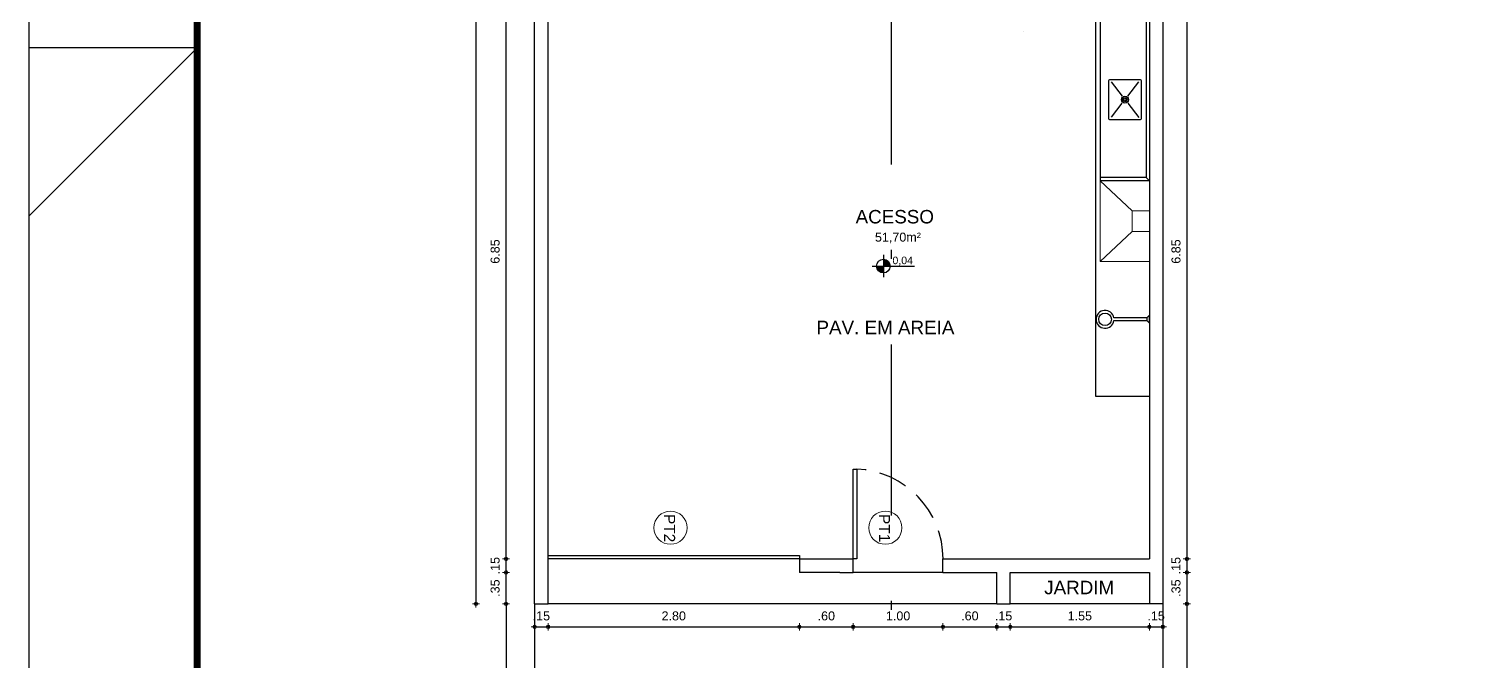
# Model space of a CAD drawing. Header units: millimetres. Extents: x 1540 to 1603, y 509.1 to 598.2.
# Drawn here: x 1539.97 to 1556.11, y 569.11 to 576.15 of the extents above; entities that cross this region are included whole.
import ezdxf
from ezdxf.enums import TextEntityAlignment as Align

# ---------------------------------------------------------------- set-up
doc = ezdxf.new("R2010")
doc.units = ezdxf.units.MM
doc.linetypes.add('DASHDOT2', pattern=[12.7, 6.35, -3.175, 0, -3.175])
doc.linetypes.add('HIDDEN', pattern=[9.525, 6.35, -3.175])
for name, color, linetype in [('0-COTAS', 8, 'Continuous'), ('a-pem-08', 8, 'Continuous'), ('A-PEN-08', 8, 'Continuous'), ('A-PEN-B', 5, 'Continuous'), ('A-PEN-C', 4, 'Continuous'), ('A-PEN-G', 3, 'Continuous'), ('A-PEN-R', 1, 'Continuous'), ('BANHO_COZINHA', 7, 'Continuous'), ('L-Texto', 30, 'Continuous'), ('NIVEIS', 1, 'Continuous')]:
    doc.layers.add(name, color=color, linetype=linetype)
doc.layers.add('BLOCOS', color=4, linetype='Continuous', lineweight=9)
doc.layers.add('COTAS', color=53, linetype='Continuous', lineweight=9)
doc.styles.add('CARIMBO_DADOS', font='arial.ttf', dxfattribs={"height": 0.1})
doc.styles.add('REGUA80', font='arial.ttf', dxfattribs={"height": 1})
doc.styles.add('T20', font='PORT2', dxfattribs={"height": 0.2})
doc.styles.add('TEXT', font='arial.ttf')
doc.dimstyles.new('COTAS_EXTERNAS', dxfattribs={"dimtxt": 0.1, "dimasz": 0.01, "dimexe": 0, "dimexo": 0, "dimgap": 0.07, "dimtad": 1, "dimzin": 5, "dimdsep": 46, "dimtxsty": 'CARIMBO_DADOS', "dimblk1": 'CIRCULOS', "dimblk2": 'CIRCULOS', "dimsah": 1, "dimcen": 0, "dimse1": 1, "dimse2": 1, "dimclrd": 8, "dimclre": 8, "dimclrt": 230, "dimadec": 0, "dimazin": 0, "dimtfac": 100, "dimtix": 1, "dimtmove": 2, "dimatfit": 3, "dimldrblk": 'CIRCULOS', "dimfxl": 1, "dimtolj": 1, "dimtzin": 5, "dimarcsym": 0})
doc.dimstyles.get("Standard").update_dxf_attribs({"dimtxt": 0.18, "dimasz": 0.18, "dimexe": 0.18, "dimexo": 0.0625, "dimgap": 0.09, "dimtad": 0, "dimtih": 1, "dimtoh": 1, "dimdec": 4, "dimzin": 0, "dimdsep": 46, "dimtxsty": 'Standard', "dimcen": 0.09, "dimadec": 0, "dimazin": 0, "dimtfac": 1, "dimtdec": 4, "dimtofl": 0, "dimtmove": 0, "dimatfit": 3, "dimfxl": 1, "dimtolj": 1, "dimtzin": 0, "dimarcsym": 0})

# ---------------------------------------------------------------- blocks, each defined once
blk = doc.blocks.new('CIRCULOS')
at = {"layer": 'COTAS'}
for p, q in [((-4, 0), (4, 0)), ((0, 4), (0, -4))]:
    blk.add_line(p, q, dxfattribs=at)
for radius in [2, 1]:
    blk.add_circle((0, 0), radius, dxfattribs=at)
blk = doc.blocks.new('*D478')
at = {"layer": 'A-PEN-08', "color": 8, "lineweight": -2, "ltscale": 0.05}
blk.add_line((1545.288, 570.106), (1545.288, 582.786), dxfattribs=at)
at = {"layer": 'Defpoints', "color": 0, "ltscale": 0.05}
for p in [(1545.288, 582.796), (1549.007, 582.796), (1545.757, 570.096)]:
    blk.add_point(p, dxfattribs=at)
at = {"layer": 'A-PEN-08', "color": 8, "lineweight": -2, "ltscale": 0.05, "xscale": 0.01, "yscale": 0.01, "zscale": 0.01}
for p, rotation in [((1545.288, 582.796), 90), ((1545.288, 570.096), 270)]:
    blk.add_blockref('CIRCULOS', p, dxfattribs=dict(at, rotation=rotation))
at = {"layer": 'A-PEN-08', "color": 230, "ltscale": 0.05, "insert": (1545.167, 576.446), "char_height": 0.1, "attachment_point": 5, "rotation": 90, "style": 'CARIMBO_DADOS'}
blk.add_mtext('\\A1;12.70', dxfattribs=at)
blk = doc.blocks.new('*D503')
at = {"layer": 'A-PEN-08', "color": 8, "lineweight": -2, "ltscale": 0.05}
blk.add_line((1552.875, 577.086), (1552.875, 570.256), dxfattribs=at)
at = {"layer": 'Defpoints', "color": 0, "ltscale": 0.05}
for p in [(1552.457, 577.096), (1552.457, 570.246), (1552.875, 570.246)]:
    blk.add_point(p, dxfattribs=at)
at = {"layer": 'A-PEN-08', "color": 8, "lineweight": -2, "ltscale": 0.05, "xscale": 0.01, "yscale": 0.01, "zscale": 0.01}
for p, rotation in [((1552.875, 577.096), 90), ((1552.875, 570.246), 270)]:
    blk.add_blockref('CIRCULOS', p, dxfattribs=dict(at, rotation=rotation))
at = {"layer": 'A-PEN-08', "color": 230, "ltscale": 0.05, "insert": (1552.754, 573.671), "char_height": 0.1, "attachment_point": 5, "rotation": 90, "style": 'CARIMBO_DADOS'}
blk.add_mtext('\\A1;6.85', dxfattribs=at)
blk = doc.blocks.new('*D346')
at = {"layer": 'A-PEN-08', "color": 8, "lineweight": -2, "ltscale": 0.05}
for p, q in [((1552.875, 570.256), (1552.875, 570.266)), ((1552.875, 570.246), (1552.875, 570.096)), ((1552.875, 570.086), (1552.875, 570.076))]:
    blk.add_line(p, q, dxfattribs=at)
at = {"layer": 'Defpoints', "color": 0, "ltscale": 0.05}
for p in [(1552.457, 570.246), (1552.457, 570.096), (1552.875, 570.096)]:
    blk.add_point(p, dxfattribs=at)
at = {"layer": 'A-PEN-08', "color": 8, "lineweight": -2, "ltscale": 0.05, "xscale": 0.01, "yscale": 0.01, "zscale": 0.01}
for p, rotation in [((1552.875, 570.246), 270), ((1552.875, 570.096), 90)]:
    blk.add_blockref('CIRCULOS', p, dxfattribs=dict(at, rotation=rotation))
at = {"layer": 'A-PEN-08', "color": 230, "ltscale": 0.05, "insert": (1552.754, 570.171), "char_height": 0.1, "attachment_point": 5, "rotation": 90, "style": 'CARIMBO_DADOS'}
blk.add_mtext('\\A1;.15', dxfattribs=at)
blk = doc.blocks.new('*D504')
at = {"layer": 'A-PEN-08', "color": 8, "lineweight": -2, "ltscale": 0.05}
blk.add_line((1552.875, 570.086), (1552.875, 569.756), dxfattribs=at)
at = {"layer": 'Defpoints', "color": 0, "ltscale": 0.05}
for p in [(1552.457, 570.096), (1552.607, 569.746), (1552.875, 569.746)]:
    blk.add_point(p, dxfattribs=at)
at = {"layer": 'A-PEN-08', "color": 8, "lineweight": -2, "ltscale": 0.05, "xscale": 0.01, "yscale": 0.01, "zscale": 0.01}
for p, rotation in [((1552.875, 570.096), 90), ((1552.875, 569.746), 270)]:
    blk.add_blockref('CIRCULOS', p, dxfattribs=dict(at, rotation=rotation))
at = {"layer": 'A-PEN-08', "color": 230, "ltscale": 0.05, "insert": (1552.754, 569.921), "char_height": 0.1, "attachment_point": 5, "rotation": 90, "style": 'CARIMBO_DADOS'}
blk.add_mtext('\\A1;.35', dxfattribs=at)
blk = doc.blocks.new('cotas')
at = {"layer": 'L-Texto'}
h = blk.add_hatch(color=6, dxfattribs=at)
h.paths.add_polyline_path([(0.135, 0, 0.414214), (0, 0.135), (0, 0)])
h.paths.add_polyline_path([(0, 0), (-0.135, 0, 0.414214), (0, -0.135)])
for p, q in [((-0.223, 0), (0.621, 0)), ((0, 0.223), (0, -0.223))]:
    blk.add_line(p, q, dxfattribs=at)
blk.add_circle((0, 0), 0.135, dxfattribs=at)
at = {"layer": 'L-Texto', "color": 6, "style": 'T20'}
blk.add_attdef('COTA', (0.167, 0.038), '', height=0.15, dxfattribs=at)
blk = doc.blocks.new('*D350')
at = {"layer": 'A-PEN-08', "color": 8, "lineweight": -2, "ltscale": 0.05}
blk.add_line((1545.288, 569.756), (1545.288, 570.086), dxfattribs=at)
at = {"layer": 'Defpoints', "color": 0, "ltscale": 0.05}
for p in [(1545.288, 570.096), (1545.757, 570.096), (1545.757, 569.746)]:
    blk.add_point(p, dxfattribs=at)
at = {"layer": 'A-PEN-08', "color": 8, "lineweight": -2, "ltscale": 0.05, "xscale": 0.01, "yscale": 0.01, "zscale": 0.01}
for p, rotation in [((1545.288, 570.096), 90), ((1545.288, 569.746), 270)]:
    blk.add_blockref('CIRCULOS', p, dxfattribs=dict(at, rotation=rotation))
at = {"layer": 'A-PEN-08', "color": 230, "ltscale": 0.05, "insert": (1545.167, 569.921), "char_height": 0.1, "attachment_point": 5, "rotation": 90, "style": 'CARIMBO_DADOS'}
blk.add_mtext('\\A1;.35', dxfattribs=at)
blk = doc.blocks.new('*D511')
at = {"layer": 'A-PEN-08', "color": 8, "lineweight": -2, "ltscale": 0.05}
blk.add_line((1545.288, 569.736), (1545.288, 567.656), dxfattribs=at)
at = {"layer": 'Defpoints', "color": 0, "ltscale": 0.05}
for p in [(1545.757, 569.746), (1545.288, 567.646), (1545.857, 567.646)]:
    blk.add_point(p, dxfattribs=at)
at = {"layer": 'A-PEN-08', "color": 8, "lineweight": -2, "ltscale": 0.05, "xscale": 0.01, "yscale": 0.01, "zscale": 0.01}
for p, rotation in [((1545.288, 569.746), 90), ((1545.288, 567.646), 270)]:
    blk.add_blockref('CIRCULOS', p, dxfattribs=dict(at, rotation=rotation))
at = {"layer": 'A-PEN-08', "color": 230, "ltscale": 0.05, "insert": (1545.167, 568.696), "char_height": 0.1, "attachment_point": 5, "rotation": 90, "style": 'CARIMBO_DADOS'}
blk.add_mtext('\\A1;2.10', dxfattribs=at)
blk = doc.blocks.new('*D351')
at = {"layer": 'A-PEN-08', "color": 8, "lineweight": -2, "ltscale": 0.05}
blk.add_line((1552.875, 569.736), (1552.875, 567.256), dxfattribs=at)
at = {"layer": 'Defpoints', "color": 0, "ltscale": 0.05}
for p in [(1552.875, 569.746), (1550.418, 567.246), (1552.875, 567.246)]:
    blk.add_point(p, dxfattribs=at)
at = {"layer": 'A-PEN-08', "color": 8, "lineweight": -2, "ltscale": 0.05, "xscale": 0.01, "yscale": 0.01, "zscale": 0.01}
for p, rotation in [((1552.875, 569.746), 90), ((1552.875, 567.246), 270)]:
    blk.add_blockref('CIRCULOS', p, dxfattribs=dict(at, rotation=rotation))
at = {"layer": 'A-PEN-08', "color": 230, "ltscale": 0.05, "insert": (1552.754, 568.496), "char_height": 0.1, "attachment_point": 5, "rotation": 90, "style": 'CARIMBO_DADOS'}
blk.add_mtext('\\A1;2.50', dxfattribs=at)
blk = doc.blocks.new('*D344')
at = {"layer": 'A-PEN-B', "color": 8, "lineweight": -2, "ltscale": 0.05}
for p, q in [((1545.288, 570.256), (1545.288, 570.266)), ((1545.288, 570.096), (1545.288, 570.246)), ((1545.288, 570.086), (1545.288, 570.076))]:
    blk.add_line(p, q, dxfattribs=at)
at = {"layer": 'Defpoints', "color": 0, "ltscale": 0.05}
for p in [(1545.288, 570.246), (1548.557, 570.246), (1545.757, 570.096)]:
    blk.add_point(p, dxfattribs=at)
at = {"layer": 'A-PEN-B', "color": 8, "lineweight": -2, "ltscale": 0.05, "xscale": 0.01, "yscale": 0.01, "zscale": 0.01}
for p, rotation in [((1545.288, 570.246), 270), ((1545.288, 570.096), 90)]:
    blk.add_blockref('CIRCULOS', p, dxfattribs=dict(at, rotation=rotation))
at = {"layer": 'A-PEN-B', "color": 230, "ltscale": 0.05, "insert": (1545.167, 570.171), "char_height": 0.1, "attachment_point": 5, "rotation": 90, "style": 'CARIMBO_DADOS'}
blk.add_mtext('\\A1;.15', dxfattribs=at)
blk = doc.blocks.new('*D345')
at = {"layer": 'A-PEN-B', "color": 8, "lineweight": -2, "ltscale": 0.05}
blk.add_line((1545.288, 570.256), (1545.288, 577.086), dxfattribs=at)
at = {"layer": 'Defpoints', "color": 0, "ltscale": 0.05}
for p in [(1545.288, 577.096), (1549.007, 577.096), (1548.557, 570.246)]:
    blk.add_point(p, dxfattribs=at)
at = {"layer": 'A-PEN-B', "color": 8, "lineweight": -2, "ltscale": 0.05, "xscale": 0.01, "yscale": 0.01, "zscale": 0.01}
for p, rotation in [((1545.288, 577.096), 90), ((1545.288, 570.246), 270)]:
    blk.add_blockref('CIRCULOS', p, dxfattribs=dict(at, rotation=rotation))
at = {"layer": 'A-PEN-B', "color": 230, "ltscale": 0.05, "insert": (1545.167, 573.671), "char_height": 0.1, "attachment_point": 5, "rotation": 90, "style": 'CARIMBO_DADOS'}
blk.add_mtext('\\A1;6.85', dxfattribs=at)
blk = doc.blocks.new('*D473')
at = {"layer": 'A-PEN-B', "color": 8, "lineweight": -2, "ltscale": 0.05}
blk.add_line((1544.953, 594.736), (1544.953, 569.756), dxfattribs=at)
at = {"layer": 'Defpoints', "color": 0, "ltscale": 0.05}
for p in [(1545.607, 594.746), (1544.953, 569.746), (1545.607, 569.746)]:
    blk.add_point(p, dxfattribs=at)
at = {"layer": 'A-PEN-B', "color": 8, "lineweight": -2, "ltscale": 0.05, "xscale": 0.01, "yscale": 0.01, "zscale": 0.01}
for p, rotation in [((1544.953, 594.746), 90), ((1544.953, 569.746), 270)]:
    blk.add_blockref('CIRCULOS', p, dxfattribs=dict(at, rotation=rotation))
at = {"layer": 'A-PEN-B', "color": 230, "ltscale": 0.05, "insert": (1544.832, 582.246), "char_height": 0.1, "attachment_point": 5, "rotation": 90, "style": 'CARIMBO_DADOS'}
blk.add_mtext('\\A1;25.00', dxfattribs=at)
blk = doc.blocks.new('*D621')
at = {"layer": 'A-PEN-B', "color": 8, "lineweight": -2}
for p, q in [((1545.597, 569.49), (1545.587, 569.49)), ((1545.607, 569.49), (1545.757, 569.49)), ((1545.767, 569.49), (1545.777, 569.49))]:
    blk.add_line(p, q, dxfattribs=at)
at = {"layer": 'Defpoints', "color": 0}
for p in [(1545.607, 569.746), (1545.757, 569.746), (1545.757, 569.49)]:
    blk.add_point(p, dxfattribs=at)
at = {"layer": 'A-PEN-B', "color": 8, "lineweight": -2, "xscale": 0.01, "yscale": 0.01, "zscale": 0.01}
blk.add_blockref('CIRCULOS', (1545.607, 569.49), dxfattribs=at)
at = {"layer": 'A-PEN-B', "color": 8, "lineweight": -2, "xscale": 0.01, "yscale": 0.01, "zscale": 0.01, "rotation": 180}
blk.add_blockref('CIRCULOS', (1545.757, 569.49), dxfattribs=at)
at = {"layer": 'A-PEN-B', "color": 230, "insert": (1545.682, 569.611), "char_height": 0.1, "attachment_point": 5, "style": 'CARIMBO_DADOS'}
blk.add_mtext('\\A1;.15', dxfattribs=at)
blk = doc.blocks.new('*D622')
at = {"layer": 'A-PEN-B', "color": 8, "lineweight": -2}
blk.add_line((1545.767, 569.49), (1548.547, 569.49), dxfattribs=at)
at = {"layer": 'Defpoints', "color": 0}
for p in [(1545.757, 570.096), (1548.557, 570.096), (1548.557, 569.49)]:
    blk.add_point(p, dxfattribs=at)
at = {"layer": 'A-PEN-B', "color": 8, "lineweight": -2, "xscale": 0.01, "yscale": 0.01, "zscale": 0.01, "rotation": 180}
blk.add_blockref('CIRCULOS', (1545.757, 569.49), dxfattribs=at)
at = {"layer": 'A-PEN-B', "color": 8, "lineweight": -2, "xscale": 0.01, "yscale": 0.01, "zscale": 0.01}
blk.add_blockref('CIRCULOS', (1548.557, 569.49), dxfattribs=at)
at = {"layer": 'A-PEN-B', "color": 230, "insert": (1547.157, 569.611), "char_height": 0.1, "attachment_point": 5, "style": 'CARIMBO_DADOS'}
blk.add_mtext('\\A1;2.80', dxfattribs=at)
blk = doc.blocks.new('*D623')
at = {"layer": 'A-PEN-B', "color": 8, "lineweight": -2}
blk.add_line((1548.567, 569.49), (1549.147, 569.49), dxfattribs=at)
at = {"layer": 'Defpoints', "color": 0}
for p in [(1548.557, 570.096), (1549.157, 570.096), (1549.157, 569.49)]:
    blk.add_point(p, dxfattribs=at)
at = {"layer": 'A-PEN-B', "color": 8, "lineweight": -2, "xscale": 0.01, "yscale": 0.01, "zscale": 0.01, "rotation": 180}
blk.add_blockref('CIRCULOS', (1548.557, 569.49), dxfattribs=at)
at = {"layer": 'A-PEN-B', "color": 8, "lineweight": -2, "xscale": 0.01, "yscale": 0.01, "zscale": 0.01}
blk.add_blockref('CIRCULOS', (1549.157, 569.49), dxfattribs=at)
at = {"layer": 'A-PEN-B', "color": 230, "insert": (1548.857, 569.611), "char_height": 0.1, "attachment_point": 5, "style": 'CARIMBO_DADOS'}
blk.add_mtext('\\A1;.60', dxfattribs=at)
blk = doc.blocks.new('*D624')
at = {"layer": 'A-PEN-B', "color": 8, "lineweight": -2}
blk.add_line((1549.167, 569.49), (1550.147, 569.49), dxfattribs=at)
at = {"layer": 'Defpoints', "color": 0}
for p in [(1549.157, 570.096), (1550.157, 570.096), (1550.157, 569.49)]:
    blk.add_point(p, dxfattribs=at)
at = {"layer": 'A-PEN-B', "color": 8, "lineweight": -2, "xscale": 0.01, "yscale": 0.01, "zscale": 0.01, "rotation": 180}
blk.add_blockref('CIRCULOS', (1549.157, 569.49), dxfattribs=at)
at = {"layer": 'A-PEN-B', "color": 8, "lineweight": -2, "xscale": 0.01, "yscale": 0.01, "zscale": 0.01}
blk.add_blockref('CIRCULOS', (1550.157, 569.49), dxfattribs=at)
at = {"layer": 'A-PEN-B', "color": 230, "insert": (1549.657, 569.611), "char_height": 0.1, "attachment_point": 5, "style": 'CARIMBO_DADOS'}
blk.add_mtext('\\A1;1.00', dxfattribs=at)
blk = doc.blocks.new('*D625')
at = {"layer": 'A-PEN-B', "color": 8, "lineweight": -2}
blk.add_line((1550.167, 569.49), (1550.747, 569.49), dxfattribs=at)
at = {"layer": 'Defpoints', "color": 0}
for p in [(1550.157, 570.096), (1550.757, 570.096), (1550.757, 569.49)]:
    blk.add_point(p, dxfattribs=at)
at = {"layer": 'A-PEN-B', "color": 8, "lineweight": -2, "xscale": 0.01, "yscale": 0.01, "zscale": 0.01, "rotation": 180}
blk.add_blockref('CIRCULOS', (1550.157, 569.49), dxfattribs=at)
at = {"layer": 'A-PEN-B', "color": 8, "lineweight": -2, "xscale": 0.01, "yscale": 0.01, "zscale": 0.01}
blk.add_blockref('CIRCULOS', (1550.757, 569.49), dxfattribs=at)
at = {"layer": 'A-PEN-B', "color": 230, "insert": (1550.457, 569.611), "char_height": 0.1, "attachment_point": 5, "style": 'CARIMBO_DADOS'}
blk.add_mtext('\\A1;.60', dxfattribs=at)
blk = doc.blocks.new('*D971')
at = {"layer": '0-COTAS', "color": 8, "lineweight": -2}
for p, q in [((1550.747, 569.49), (1550.737, 569.49)), ((1550.757, 569.49), (1550.907, 569.49)), ((1550.917, 569.49), (1550.927, 569.49))]:
    blk.add_line(p, q, dxfattribs=at)
at = {"layer": 'Defpoints', "color": 0}
for p in [(1550.757, 569.746), (1550.907, 569.746), (1550.907, 569.49)]:
    blk.add_point(p, dxfattribs=at)
at = {"layer": '0-COTAS', "color": 8, "lineweight": -2, "xscale": 0.01, "yscale": 0.01, "zscale": 0.01}
blk.add_blockref('CIRCULOS', (1550.757, 569.49), dxfattribs=at)
at = {"layer": '0-COTAS', "color": 8, "lineweight": -2, "xscale": 0.01, "yscale": 0.01, "zscale": 0.01, "rotation": 180}
blk.add_blockref('CIRCULOS', (1550.907, 569.49), dxfattribs=at)
at = {"layer": '0-COTAS', "color": 230, "insert": (1550.832, 569.611), "char_height": 0.1, "attachment_point": 5, "style": 'CARIMBO_DADOS'}
blk.add_mtext('\\A1;.15', dxfattribs=at)
blk = doc.blocks.new('*D972')
at = {"layer": '0-COTAS', "color": 8, "lineweight": -2}
blk.add_line((1550.917, 569.49), (1552.447, 569.49), dxfattribs=at)
at = {"layer": 'Defpoints', "color": 0}
for p in [(1550.907, 569.746), (1552.457, 569.746), (1552.457, 569.49)]:
    blk.add_point(p, dxfattribs=at)
at = {"layer": '0-COTAS', "color": 8, "lineweight": -2, "xscale": 0.01, "yscale": 0.01, "zscale": 0.01, "rotation": 180}
blk.add_blockref('CIRCULOS', (1550.907, 569.49), dxfattribs=at)
at = {"layer": '0-COTAS', "color": 8, "lineweight": -2, "xscale": 0.01, "yscale": 0.01, "zscale": 0.01}
blk.add_blockref('CIRCULOS', (1552.457, 569.49), dxfattribs=at)
at = {"layer": '0-COTAS', "color": 230, "insert": (1551.682, 569.611), "char_height": 0.1, "attachment_point": 5, "style": 'CARIMBO_DADOS'}
blk.add_mtext('\\A1;1.55', dxfattribs=at)
blk = doc.blocks.new('*D973')
at = {"layer": '0-COTAS', "color": 8, "lineweight": -2}
for p, q in [((1552.447, 569.49), (1552.437, 569.49)), ((1552.457, 569.49), (1552.607, 569.49)), ((1552.617, 569.49), (1552.627, 569.49))]:
    blk.add_line(p, q, dxfattribs=at)
at = {"layer": 'Defpoints', "color": 0}
for p in [(1552.457, 569.746), (1552.607, 569.746), (1552.607, 569.49)]:
    blk.add_point(p, dxfattribs=at)
at = {"layer": '0-COTAS', "color": 8, "lineweight": -2, "xscale": 0.01, "yscale": 0.01, "zscale": 0.01}
blk.add_blockref('CIRCULOS', (1552.457, 569.49), dxfattribs=at)
at = {"layer": '0-COTAS', "color": 8, "lineweight": -2, "xscale": 0.01, "yscale": 0.01, "zscale": 0.01, "rotation": 180}
blk.add_blockref('CIRCULOS', (1552.607, 569.49), dxfattribs=at)
at = {"layer": '0-COTAS', "color": 230, "insert": (1552.532, 569.611), "char_height": 0.1, "attachment_point": 5, "style": 'CARIMBO_DADOS'}
blk.add_mtext('\\A1;.15', dxfattribs=at)

msp = doc.modelspace()

# ---------------------------------------------------------------- linework, layer by layer
at = {"color": 1}
for q in [(1539.972, 574.065), (1539.972, 575.94)]:
    msp.add_line((1541.847, 575.94), q, dxfattribs=at)
at = {"color": 6, "lineweight": 5}
for p, q in [((1552.265, 574.124), (1551.907, 574.46)), ((1552.265, 573.896), (1551.907, 573.56))]:
    msp.add_line(p, q, dxfattribs=at)
at = {"color": 1}
msp.add_lwpolyline([(1539.972, 553.665), (1603.047, 553.665), (1603.047, 598.215), (1539.972, 598.215)], close=True, dxfattribs=at)
at = {"color": 4, "const_width": 0.075}
msp.add_lwpolyline([(1541.847, 597.465), (1602.297, 597.465), (1602.297, 554.415), (1541.847, 554.415)], close=True, dxfattribs=at)
at = {"color": 6, "lineweight": 5}
for points in [[(1552.457, 573.56), (1552.457, 574.46), (1551.907, 574.46), (1551.907, 573.56)], [(1552.457, 574.124), (1552.457, 573.896), (1552.265, 573.896), (1552.265, 574.124)]]:
    msp.add_lwpolyline(points, close=True, dxfattribs=at)
at = {"layer": '0-COTAS', "color": 5}
msp.add_line((1550.757, 569.746), (1550.907, 569.746), dxfattribs=at)
at = {"layer": 'a-pem-08', "linetype": 'HIDDEN', "ltscale": 0.05}
msp.add_arc((1549.157, 570.246), 1.001, 0, 87.6617, dxfattribs=at)
at = {"layer": 'A-PEN-08', "linetype": 'HIDDEN'}
msp.add_line((1551.057, 576.128), (1551.057, 576.128), dxfattribs=at)
at = {"layer": 'A-PEN-B', "ltscale": 0.05}
for p, q in [((1545.607, 569.746), (1545.607, 594.746)), ((1552.607, 594.746), (1552.607, 569.746)), ((1545.757, 570.246), (1545.757, 588.496)), ((1552.457, 577.096), (1552.457, 570.246)), ((1545.757, 570.096), (1545.757, 570.246)), ((1545.757, 570.246), (1545.757, 570.246)), ((1548.557, 570.246), (1548.557, 570.096)), ((1545.757, 569.746), (1545.757, 570.096)), ((1549.007, 570.096), (1548.557, 570.096)), ((1552.457, 570.096), (1552.457, 569.746)), ((1545.607, 569.746), (1545.757, 569.746)), ((1552.607, 569.746), (1552.457, 569.746))]:
    msp.add_line(p, q, dxfattribs=at)
at = {"layer": 'A-PEN-B', "ltscale": 0.1}
for p, q in [((1545.857, 570.246), (1545.857, 570.246)), ((1548.557, 570.246), (1549.157, 570.246)), ((1549.157, 570.096), (1549.157, 570.246)), ((1550.157, 570.246), (1552.457, 570.246)), ((1550.157, 570.096), (1550.157, 570.246)), ((1545.757, 570.096), (1545.757, 570.096)), ((1549.007, 570.096), (1549.157, 570.096)), ((1550.157, 570.096), (1550.757, 570.096)), ((1550.757, 569.746), (1550.757, 570.096)), ((1550.907, 569.746), (1550.907, 570.096)), ((1550.907, 570.096), (1552.457, 570.096))]:
    msp.add_line(p, q, dxfattribs=at)
at = {"layer": 'A-PEN-C', "ltscale": 0.05}
for p, q in [((1551.857, 576.496), (1551.857, 572.061)), ((1551.857, 572.061), (1552.457, 572.061)), ((1545.607, 569.746), (1545.607, 567.246)), ((1545.607, 569.746), (1545.607, 567.246)), ((1552.607, 569.746), (1552.607, 567.246)), ((1552.607, 569.746), (1552.607, 567.246))]:
    msp.add_line(p, q, dxfattribs=at)
at = {"layer": 'A-PEN-C', "ltscale": 0.1}
for p, q in [((1550.157, 570.096), (1549.157, 570.096)), ((1550.757, 569.746), (1545.757, 569.746)), ((1552.457, 569.746), (1550.907, 569.746))]:
    msp.add_line(p, q, dxfattribs=at)
at = {"layer": 'A-PEN-G', "ltscale": 0.1}
msp.add_lwpolyline([(1549.197, 571.246), (1549.197, 570.246), (1549.157, 570.246), (1549.157, 571.246)], close=True, dxfattribs=at)
at = {"layer": 'A-PEN-G', "ltscale": 0.05}
msp.add_lwpolyline([(1548.557, 570.246), (1545.757, 570.246), (1545.757, 570.286), (1548.557, 570.286)], close=True, dxfattribs=at)
at = {"layer": 'A-PEN-R', "linetype": 'DASHDOT2', "ltscale": 0.3}
msp.add_line((1549.578, 596.097), (1549.578, 567.084), dxfattribs=at)
at = {"layer": 'BANHO_COZINHA', "color": 6}
for p, q in [((1551.907, 576.26), (1551.907, 574.46)), ((1552.422, 576.225), (1552.422, 574.495)), ((1552.457, 576.26), (1552.457, 574.46)), ((1552.032, 575.562), (1552.155, 575.401)), ((1552.215, 575.401), (1552.339, 575.562)), ((1552.034, 575.167), (1552.155, 575.324)), ((1552.215, 575.324), (1552.339, 575.164)), ((1552.422, 574.495), (1551.907, 574.495)), ((1552.457, 574.46), (1551.907, 574.46)), ((1552.422, 574.495), (1552.457, 574.46)), ((1552.427, 572.932), (1552.062, 572.932)), ((1552.062, 572.902), (1552.427, 572.902)), ((1552.457, 572.962), (1552.427, 572.932)), ((1552.427, 572.932), (1552.427, 572.902)), ((1552.427, 572.902), (1552.457, 572.872))]:
    msp.add_line(p, q, dxfattribs=at)
at = {"layer": 'BANHO_COZINHA'}
msp.add_line((1552.457, 572.872), (1552.457, 572.962), dxfattribs=at)
at = {"layer": 'BANHO_COZINHA', "color": 6}
msp.add_lwpolyline([(1552.004, 575.412), (1552.004, 575.571, -0.414214), (1552.023, 575.589), (1552.348, 575.589, -0.414214), (1552.366, 575.571), (1552.366, 575.155, -0.414214), (1552.348, 575.137), (1552.023, 575.137, -0.414214), (1552.004, 575.155), (1552.004, 575.412)], format="xyb", dxfattribs=at)
for centre, radius in [((1552.185, 575.363), 0.0391), ((1552.185, 575.363), 0.024), ((1552.185, 575.363), 0.0147), ((1551.963, 572.916), 0.07)]:
    msp.add_circle(centre, radius, dxfattribs=at)
msp.add_arc((1551.963, 572.916), 0.1, 9.1456, 351.891, dxfattribs=at)
at = {"layer": 'BLOCOS'}
for centre in [(1547.121, 570.594), (1549.515, 570.594)]:
    msp.add_circle(centre, 0.185, dxfattribs=at)

# ---------------------------------------------------------------- block references
at = {"layer": 'NIVEIS', "color": 1}
ref = msp.add_blockref('cotas', (1549.493, 573.509), dxfattribs=dict(at, xscale=0.5599999999976717, yscale=0.5599999999994907, zscale=0.5599999999994907))
ref.add_attrib('COTA', '0,04', (1549.594, 573.53), dxfattribs={"color": 1, "height": 0.084, "style": 'TEXT'})

# ---------------------------------------------------------------- texts
at = {"color": 230, "attachment_point": 5, "style": 'CARIMBO_DADOS'}
for s, insert, char_height in [('ACESSO', (1549.62, 574.058), 0.15), ('51,70m²', (1549.655, 573.822), 0.1), ('PAV. EM AREIA', (1549.516, 572.825), 0.15), ('JARDIM', (1551.675, 569.927), 0.15)]:
    msp.add_mtext(s, dxfattribs=dict(at, insert=insert, char_height=char_height))
at = {"layer": 'BLOCOS', "style": 'REGUA80'}
for s, p in [('PT2', (1547.05, 570.589)), ('PT1', (1549.444, 570.589))]:
    msp.add_text(s, height=0.1226, rotation=270, dxfattribs=at).set_placement(p, align=Align.CENTER)

# ---------------------------------------------------------------- dimensions: what is measured, and where the dimension line sits
at = {"layer": '0-COTAS'}
for base, p1, p2, picture, middle in [((1550.907, 569.49), (1550.757, 569.746), (1550.907, 569.746), '*D971', (1550.832, 569.611)), ((1552.457, 569.49), (1550.907, 569.746), (1552.457, 569.746), '*D972', (1551.682, 569.611)), ((1552.607, 569.49), (1552.457, 569.746), (1552.607, 569.746), '*D973', (1552.532, 569.611))]:
    dim = msp.add_linear_dim(base=base, p1=p1, p2=p2, dimstyle='Standard', override={"dimtxt": 0.1, "dimasz": 0.01, "dimexe": 0, "dimexo": 0, "dimgap": 0.07, "dimtad": 1, "dimtih": 0, "dimtoh": 0, "dimdec": 2, "dimzin": 5, "dimtxsty": 'CARIMBO_DADOS', "dimblk1": 'CIRCULOS', "dimblk2": 'CIRCULOS', "dimsah": 1, "dimcen": 0, "dimse1": 1, "dimse2": 1, "dimclrd": 8, "dimclre": 8, "dimclrt": 230, "dimtfac": 100, "dimtdec": 2, "dimtix": 1, "dimtofl": 1, "dimtmove": 2, "dimldrblk": 'CIRCULOS', "dimtzin": 5}, dxfattribs=at)
    dim.commit()
    dim.dimension.update_dxf_attribs({"geometry": picture, "text_midpoint": middle})
at = {"layer": 'A-PEN-08', "ltscale": 0.05}
for base, p1, p2, picture, middle in [((1545.288, 582.796), (1545.757, 570.096), (1549.007, 582.796), '*D478', (1545.167, 576.446)), ((1552.875, 570.246), (1552.457, 577.096), (1552.457, 570.246), '*D503', (1552.754, 573.671)), ((1552.875, 570.096), (1552.457, 570.246), (1552.457, 570.096), '*D346', (1552.754, 570.171)), ((1545.288, 570.096), (1545.757, 569.746), (1545.757, 570.096), '*D350', (1545.167, 569.921)), ((1552.875, 569.746), (1552.457, 570.096), (1552.607, 569.746), '*D504', (1552.754, 569.921)), ((1545.288, 567.646), (1545.757, 569.746), (1545.857, 567.646), '*D511', (1545.167, 568.696)), ((1552.875, 567.246), (1552.875, 569.746), (1550.418, 567.246), '*D351', (1552.754, 568.496))]:
    dim = msp.add_linear_dim(base=base, p1=p1, p2=p2, angle=270, dimstyle='COTAS_EXTERNAS', override={"dimfxl": 0, "dimfxlon": 1, "dimarcsym": 1}, dxfattribs=at)
    dim.commit()
    dim.dimension.update_dxf_attribs({"geometry": picture, "text_midpoint": middle})
at = {"layer": 'A-PEN-B', "ltscale": 0.05}
for base, p1, p2, angle, picture, middle in [((1544.953, 569.746), (1545.607, 594.746), (1545.607, 569.746), 90, '*D473', (1544.832, 582.246)), ((1545.288, 577.096), (1548.557, 570.246), (1549.007, 577.096), 270, '*D345', (1545.167, 573.671)), ((1545.288, 570.246), (1545.757, 570.096), (1548.557, 570.246), 270, '*D344', (1545.167, 570.171))]:
    dim = msp.add_linear_dim(base=base, p1=p1, p2=p2, angle=angle, dimstyle='Standard', override={"dimtxt": 0.1, "dimasz": 0.01, "dimexe": 0, "dimexo": 0, "dimgap": 0.07, "dimtad": 1, "dimtih": 0, "dimtoh": 0, "dimdec": 2, "dimzin": 5, "dimtxsty": 'CARIMBO_DADOS', "dimblk1": 'CIRCULOS', "dimblk2": 'CIRCULOS', "dimsah": 1, "dimcen": 0, "dimse1": 1, "dimse2": 1, "dimclrd": 8, "dimclre": 8, "dimclrt": 230, "dimtfac": 100, "dimtdec": 2, "dimtix": 1, "dimtofl": 1, "dimtmove": 2, "dimldrblk": 'CIRCULOS', "dimtzin": 5}, dxfattribs=at)
    dim.commit()
    dim.dimension.update_dxf_attribs({"geometry": picture, "text_midpoint": middle})
at = {"layer": 'A-PEN-B', "color": 3}
for base, p1, p2, picture, middle in [((1548.557, 569.49), (1545.757, 570.096), (1548.557, 570.096), '*D622', (1547.157, 569.611)), ((1549.157, 569.49), (1548.557, 570.096), (1549.157, 570.096), '*D623', (1548.857, 569.611)), ((1550.157, 569.49), (1549.157, 570.096), (1550.157, 570.096), '*D624', (1549.657, 569.611)), ((1550.757, 569.49), (1550.157, 570.096), (1550.757, 570.096), '*D625', (1550.457, 569.611)), ((1545.757, 569.49), (1545.607, 569.746), (1545.757, 569.746), '*D621', (1545.682, 569.611))]:
    dim = msp.add_linear_dim(base=base, p1=p1, p2=p2, dimstyle='Standard', override={"dimtxt": 0.1, "dimasz": 0.01, "dimexe": 0, "dimexo": 0, "dimgap": 0.07, "dimtad": 1, "dimtih": 0, "dimtoh": 0, "dimdec": 2, "dimzin": 5, "dimtxsty": 'CARIMBO_DADOS', "dimblk1": 'CIRCULOS', "dimblk2": 'CIRCULOS', "dimsah": 1, "dimcen": 0, "dimse1": 1, "dimse2": 1, "dimclrd": 8, "dimclre": 8, "dimclrt": 230, "dimtfac": 100, "dimtdec": 2, "dimtix": 1, "dimtofl": 1, "dimtmove": 2, "dimldrblk": 'CIRCULOS', "dimtzin": 5}, dxfattribs=at)
    dim.commit()
    dim.dimension.update_dxf_attribs({"geometry": picture, "text_midpoint": middle})

doc.saveas('drawing.dxf')
